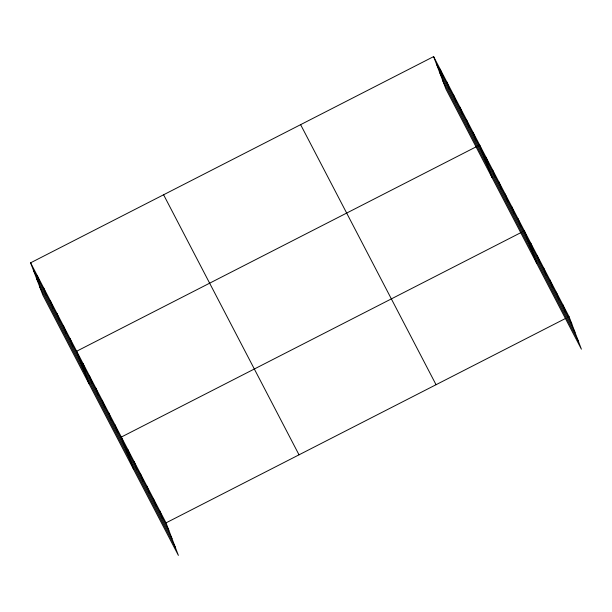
<?xml version="1.0" encoding="UTF-8"?>
<svg xmlns="http://www.w3.org/2000/svg" width="612" height="612" viewBox="0 0 612 612"><rect width="100%" height="100%" fill="white"/><g stroke="black" fill="none" stroke-linecap="round" stroke-linejoin="round"><path stroke-width="0.92" d="M30.6 262.823L166.028 522.87L178.383 555.39L42.955 295.344L30.6 262.823L433.617 56.61L569.045 316.656L581.4 349.177L445.972 89.13L433.617 56.61M476.343 146.727L76.645 351.234L89 383.762M478.003 145.878L479.663 145.021L492.017 177.549M521.034 232.545L121.337 437.052L133.691 469.58M522.694 231.688L524.354 230.839L536.709 263.367M166.028 522.87L565.717 318.362M567.385 317.506L569.045 316.656M436.425 63.985L571.853 324.039M439.577 72.285L575.005 332.331M442.82 80.83L578.248 340.884M300.622 124.657L436.05 384.711M163.595 194.769L299.023 454.823M33.4 270.198L168.828 530.252M36.552 278.498L171.98 538.545M39.803 287.043L175.231 547.097M562.665 304.401L565.465 311.776M556.277 292.138L559.077 299.52M549.89 279.875L552.697 287.257M543.51 267.62L546.309 275.002M537.122 255.357L539.929 262.739M530.742 243.102L533.542 250.484M517.974 218.583L520.774 225.958M511.586 206.32L514.394 213.703M505.206 194.065L508.006 201.44M498.818 181.802L501.618 189.185M492.431 169.539L495.238 176.922M486.05 157.284L488.85 164.666M473.084 132.391L475.891 139.773M466.512 119.761L469.312 127.143M459.933 107.131L462.733 114.513M453.354 94.5L456.154 101.883M446.775 81.87L449.583 89.253M440.196 69.24L443.004 76.615M159.64 510.615L162.448 517.989M153.26 498.352L156.06 505.734M146.872 486.089L149.672 493.471M140.485 473.833L143.292 481.216M134.105 461.57L136.904 468.953M127.717 449.315L130.524 456.697M114.949 424.797L117.756 432.179M108.569 412.534L111.369 419.916M102.181 400.279L104.989 407.653M95.801 388.016L98.601 395.398M89.413 375.753L92.221 383.135M83.025 363.497L85.833 370.88M70.066 338.604L72.874 345.987M63.487 325.974L66.295 333.356M56.908 313.344L59.716 320.726M50.337 300.714L53.137 308.096M43.758 288.084L46.558 295.466M37.179 275.454L39.979 282.828"/></g></svg>
